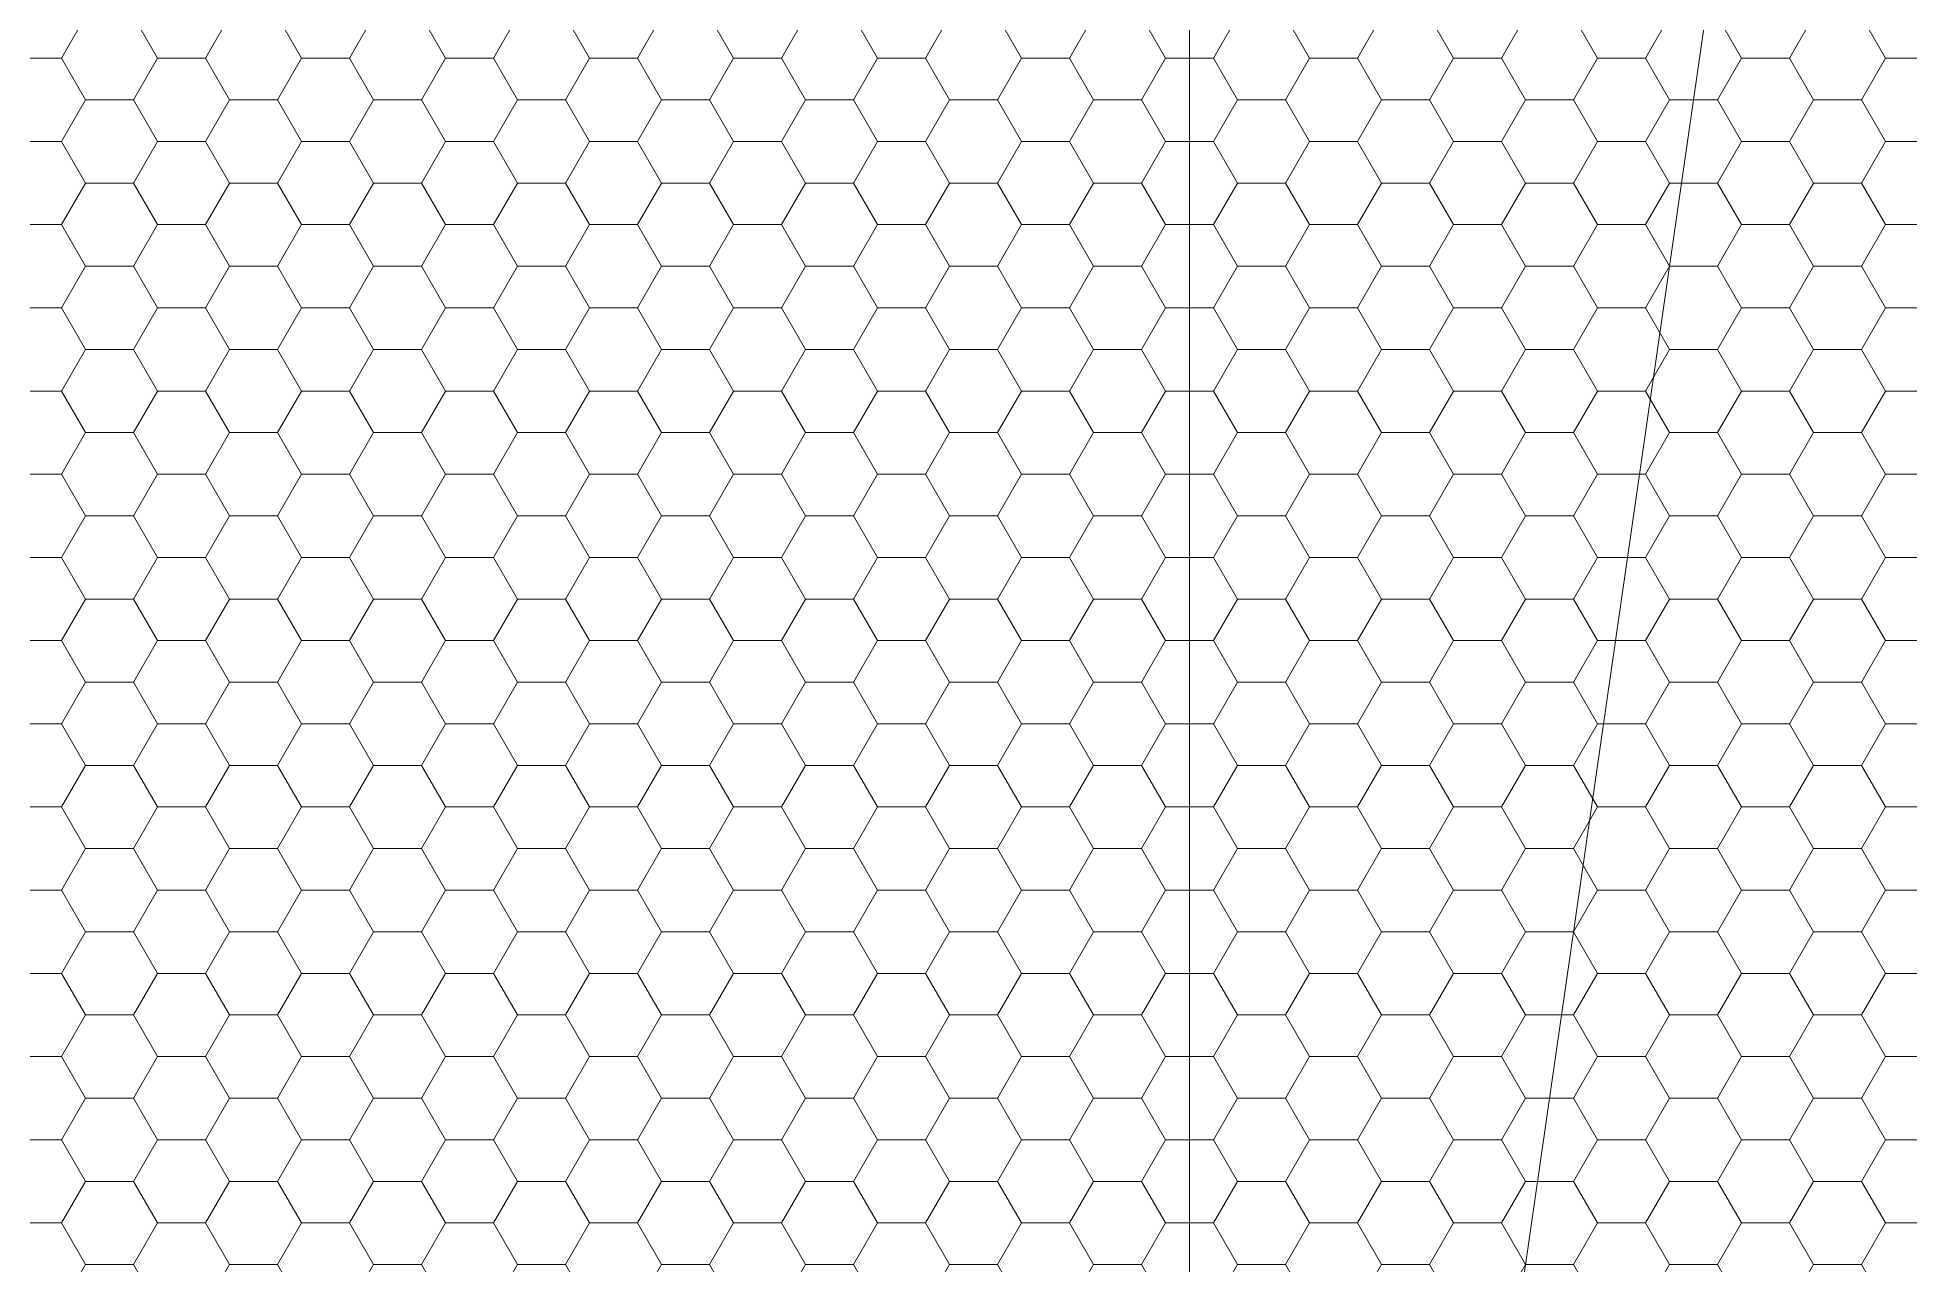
# Model space of a CAD drawing. Header units: inches. Extents: x 59 to 241, y -1 to 185.
# Drawn here: x 126 to 165, y 135.1 to 160.65 of the extents above; entities that cross this region are included whole.
import ezdxf

# ---------------------------------------------------------------- set-up
doc = ezdxf.new("R2010")
doc.units = ezdxf.units.IN
doc.header["$MEASUREMENT"] = 0
doc.layers.get('0').update_dxf_attribs({"lineweight": 0})
doc.layers.add('Dimensions', color=7, linetype='Continuous', lineweight=0)
doc.styles.get("Standard").update_dxf_attribs({"font": 'arial.ttf'})
doc.dimstyles.get("Standard").update_dxf_attribs({"dimtxt": 0.166667, "dimasz": 0.14, "dimexe": 0.13, "dimexo": 0.0625, "dimgap": 0.06, "dimtad": 0, "dimzin": 0, "dimdsep": 46, "dimtxsty": 'Standard', "dimcen": 0, "dimazin": 0, "dimtfac": 1, "dimtofl": 0, "dimtmove": 0, "dimatfit": 3, "dimfxl": 1, "dimtfillclr": 7, "dimtolj": 1, "dimtzin": 0, "dimarcsym": 0})

# ---------------------------------------------------------------- blocks, each defined once
blk = doc.blocks.new('*D2')
at = {"layer": 'Defpoints', "color": 0}
for p in [(150, 183.597), (201.759, 176.251), (151.157, 89.781), (150, 86.602), (150, 86.602)]:
    blk.add_point(p, dxfattribs=at)
at = {"layer": 'Dimensions', "color": 7, "linetype": 'ByBlock', "lineweight": -2}
for start, end in [(81.5757, 87.6283), (62.3717, 68.4243)]:
    blk.add_arc((150, 86.602), 3.382, start, end, dxfattribs=at)
at = {"layer": 'Dimensions', "color": 7}
for points in [[(150.14, 90.005), (150.139, 89.959), (150, 89.985)], [(151.557, 89.579), (151.58, 89.62), (151.691, 89.532)]]:
    blk.add_solid(points, dxfattribs=at)
at = {"layer": 'Dimensions', "color": 7, "lineweight": 0, "insert": (150.875, 89.87), "char_height": 0.16667, "attachment_point": 5, "rotation": 345}
blk.add_mtext('\\A1;30.00%%d', dxfattribs=at)
blk = doc.blocks.new('*D3')
at = {"layer": 'Defpoints', "color": 0}
for p in [(150, 183.597), (162, 169.741), (150.201, 88.698), (150, 86.602), (150, 86.602)]:
    blk.add_point(p, dxfattribs=at)
at = {"layer": 'Dimensions', "color": 7, "linetype": 'ByBlock', "lineweight": -2}
for start, end in [(85.5982, 86.1885), (77.9753, 81.7868)]:
    blk.add_arc((150, 86.602), 2.105, start, end, dxfattribs=at)
at = {"layer": 'Dimensions', "color": 7}
for points in [[(150.141, 88.726), (150.139, 88.679), (150, 88.707)], [(150.159, 88.678), (150.164, 88.724), (150.301, 88.686)]]:
    blk.add_solid(points, dxfattribs=at)
at = {"layer": 'Dimensions', "color": 7, "lineweight": 0, "insert": (150.754, 88.594), "char_height": 0.16667, "attachment_point": 5, "rotation": 347.9753}
blk.add_mtext('\\A1;8.21%%d', dxfattribs=at)

msp = doc.modelspace()

# ---------------------------------------------------------------- linework, layer by layer
at = {"color": 7, "linetype": 'Continuous', "lineweight": 0}
for q in [(150, 183.597), (162, 169.741)]:
    msp.add_line((150, 86.602), q, dxfattribs=at)
at = {"color": 251, "linetype": 'Continuous', "lineweight": 0, "flags": 128}
for points in [[(126.5, 161.947), (125.5, 161.947), (125, 161.081), (125.5, 160.215), (126.5, 160.215), (127, 161.081)], [(129.5, 161.947), (128.5, 161.947), (128, 161.081), (128.5, 160.215), (129.5, 160.215), (130, 161.081)], [(132.5, 161.947), (131.5, 161.947), (131, 161.081), (131.5, 160.215), (132.5, 160.215), (133, 161.081)], [(135.5, 161.947), (134.5, 161.947), (134, 161.081), (134.5, 160.215), (135.5, 160.215), (136, 161.081)], [(138.5, 161.947), (137.5, 161.947), (137, 161.081), (137.5, 160.215), (138.5, 160.215), (139, 161.081)], [(141.5, 161.947), (140.5, 161.947), (140, 161.081), (140.5, 160.215), (141.5, 160.215), (142, 161.081)], [(144.5, 161.947), (143.5, 161.947), (143, 161.081), (143.5, 160.215), (144.5, 160.215), (145, 161.081)], [(147.5, 161.947), (146.5, 161.947), (146, 161.081), (146.5, 160.215), (147.5, 160.215), (148, 161.081)], [(150.5, 161.947), (149.5, 161.947), (149, 161.081), (149.5, 160.215), (150.5, 160.215), (151, 161.081)], [(153.5, 161.947), (152.5, 161.947), (152, 161.081), (152.5, 160.215), (153.5, 160.215), (154, 161.081)], [(156.5, 161.947), (155.5, 161.947), (155, 161.081), (155.5, 160.215), (156.5, 160.215), (157, 161.081)], [(159.5, 161.947), (158.5, 161.947), (158, 161.081), (158.5, 160.215), (159.5, 160.215), (160, 161.081)], [(162.5, 161.947), (161.5, 161.947), (161, 161.081), (161.5, 160.215), (162.5, 160.215), (163, 161.081)], [(165.5, 161.947), (164.5, 161.947), (164, 161.081), (164.5, 160.215), (165.5, 160.215), (166, 161.081)], [(128, 161.081), (127, 161.081), (126.5, 160.215), (127, 159.349), (128, 159.349), (128.5, 160.215)], [(131, 161.081), (130, 161.081), (129.5, 160.215), (130, 159.349), (131, 159.349), (131.5, 160.215)], [(134, 161.081), (133, 161.081), (132.5, 160.215), (133, 159.349), (134, 159.349), (134.5, 160.215)], [(137, 161.081), (136, 161.081), (135.5, 160.215), (136, 159.349), (137, 159.349), (137.5, 160.215)], [(140, 161.081), (139, 161.081), (138.5, 160.215), (139, 159.349), (140, 159.349), (140.5, 160.215)], [(143, 161.081), (142, 161.081), (141.5, 160.215), (142, 159.349), (143, 159.349), (143.5, 160.215)], [(146, 161.081), (145, 161.081), (144.5, 160.215), (145, 159.349), (146, 159.349), (146.5, 160.215)], [(149, 161.081), (148, 161.081), (147.5, 160.215), (148, 159.349), (149, 159.349), (149.5, 160.215)], [(152, 161.081), (151, 161.081), (150.5, 160.215), (151, 159.349), (152, 159.349), (152.5, 160.215)], [(155, 161.081), (154, 161.081), (153.5, 160.215), (154, 159.349), (155, 159.349), (155.5, 160.215)], [(158, 161.081), (157, 161.081), (156.5, 160.215), (157, 159.349), (158, 159.349), (158.5, 160.215)], [(161, 161.081), (160, 161.081), (159.5, 160.215), (160, 159.349), (161, 159.349), (161.5, 160.215)], [(164, 161.081), (163, 161.081), (162.5, 160.215), (163, 159.349), (164, 159.349), (164.5, 160.215)], [(126.5, 160.215), (125.5, 160.215), (125, 159.349), (125.5, 158.483), (126.5, 158.483), (127, 159.349)], [(129.5, 160.215), (128.5, 160.215), (128, 159.349), (128.5, 158.483), (129.5, 158.483), (130, 159.349)], [(132.5, 160.215), (131.5, 160.215), (131, 159.349), (131.5, 158.483), (132.5, 158.483), (133, 159.349)], [(135.5, 160.215), (134.5, 160.215), (134, 159.349), (134.5, 158.483), (135.5, 158.483), (136, 159.349)], [(138.5, 160.215), (137.5, 160.215), (137, 159.349), (137.5, 158.483), (138.5, 158.483), (139, 159.349)], [(141.5, 160.215), (140.5, 160.215), (140, 159.349), (140.5, 158.483), (141.5, 158.483), (142, 159.349)], [(144.5, 160.215), (143.5, 160.215), (143, 159.349), (143.5, 158.483), (144.5, 158.483), (145, 159.349)], [(147.5, 160.215), (146.5, 160.215), (146, 159.349), (146.5, 158.483), (147.5, 158.483), (148, 159.349)], [(150.5, 160.215), (149.5, 160.215), (149, 159.349), (149.5, 158.483), (150.5, 158.483), (151, 159.349)], [(153.5, 160.215), (152.5, 160.215), (152, 159.349), (152.5, 158.483), (153.5, 158.483), (154, 159.349)], [(156.5, 160.215), (155.5, 160.215), (155, 159.349), (155.5, 158.483), (156.5, 158.483), (157, 159.349)], [(159.5, 160.215), (158.5, 160.215), (158, 159.349), (158.5, 158.483), (159.5, 158.483), (160, 159.349)], [(162.5, 160.215), (161.5, 160.215), (161, 159.349), (161.5, 158.483), (162.5, 158.483), (163, 159.349)], [(165.5, 160.215), (164.5, 160.215), (164, 159.349), (164.5, 158.483), (165.5, 158.483), (166, 159.349)], [(128, 159.349), (127, 159.349), (126.5, 158.483), (127, 157.617), (128, 157.617), (128.5, 158.483)], [(131, 159.349), (130, 159.349), (129.5, 158.483), (130, 157.617), (131, 157.617), (131.5, 158.483)], [(134, 159.349), (133, 159.349), (132.5, 158.483), (133, 157.617), (134, 157.617), (134.5, 158.483)], [(137, 159.349), (136, 159.349), (135.5, 158.483), (136, 157.617), (137, 157.617), (137.5, 158.483)], [(140, 159.349), (139, 159.349), (138.5, 158.483), (139, 157.617), (140, 157.617), (140.5, 158.483)], [(143, 159.349), (142, 159.349), (141.5, 158.483), (142, 157.617), (143, 157.617), (143.5, 158.483)], [(146, 159.349), (145, 159.349), (144.5, 158.483), (145, 157.617), (146, 157.617), (146.5, 158.483)], [(149, 159.349), (148, 159.349), (147.5, 158.483), (148, 157.617), (149, 157.617), (149.5, 158.483)], [(152, 159.349), (151, 159.349), (150.5, 158.483), (151, 157.617), (152, 157.617), (152.5, 158.483)], [(155, 159.349), (154, 159.349), (153.5, 158.483), (154, 157.617), (155, 157.617), (155.5, 158.483)], [(158, 159.349), (157, 159.349), (156.5, 158.483), (157, 157.617), (158, 157.617), (158.5, 158.483)], [(161, 159.349), (160, 159.349), (159.5, 158.483), (160, 157.617), (161, 157.617), (161.5, 158.483)], [(164, 159.349), (163, 159.349), (162.5, 158.483), (163, 157.617), (164, 157.617), (164.5, 158.483)], [(126.5, 158.483), (125.5, 158.483), (125, 157.617), (125.5, 156.751), (126.5, 156.751), (127, 157.617)], [(129.5, 158.483), (128.5, 158.483), (128, 157.617), (128.5, 156.751), (129.5, 156.751), (130, 157.617)], [(132.5, 158.483), (131.5, 158.483), (131, 157.617), (131.5, 156.751), (132.5, 156.751), (133, 157.617)], [(135.5, 158.483), (134.5, 158.483), (134, 157.617), (134.5, 156.751), (135.5, 156.751), (136, 157.617)], [(138.5, 158.483), (137.5, 158.483), (137, 157.617), (137.5, 156.751), (138.5, 156.751), (139, 157.617)], [(141.5, 158.483), (140.5, 158.483), (140, 157.617), (140.5, 156.751), (141.5, 156.751), (142, 157.617)], [(144.5, 158.483), (143.5, 158.483), (143, 157.617), (143.5, 156.751), (144.5, 156.751), (145, 157.617)], [(147.5, 158.483), (146.5, 158.483), (146, 157.617), (146.5, 156.751), (147.5, 156.751), (148, 157.617)], [(150.5, 158.483), (149.5, 158.483), (149, 157.617), (149.5, 156.751), (150.5, 156.751), (151, 157.617)], [(153.5, 158.483), (152.5, 158.483), (152, 157.617), (152.5, 156.751), (153.5, 156.751), (154, 157.617)], [(156.5, 158.483), (155.5, 158.483), (155, 157.617), (155.5, 156.751), (156.5, 156.751), (157, 157.617)], [(159.5, 158.483), (158.5, 158.483), (158, 157.617), (158.5, 156.751), (159.5, 156.751), (160, 157.617)], [(162.5, 158.483), (161.5, 158.483), (161, 157.617), (161.5, 156.751), (162.5, 156.751), (163, 157.617)], [(165.5, 158.483), (164.5, 158.483), (164, 157.617), (164.5, 156.751), (165.5, 156.751), (166, 157.617)], [(128, 157.617), (127, 157.617), (126.5, 156.751), (127, 155.885), (128, 155.885), (128.5, 156.751)], [(131, 157.617), (130, 157.617), (129.5, 156.751), (130, 155.885), (131, 155.885), (131.5, 156.751)], [(134, 157.617), (133, 157.617), (132.5, 156.751), (133, 155.885), (134, 155.885), (134.5, 156.751)], [(137, 157.617), (136, 157.617), (135.5, 156.751), (136, 155.885), (137, 155.885), (137.5, 156.751)], [(140, 157.617), (139, 157.617), (138.5, 156.751), (139, 155.885), (140, 155.885), (140.5, 156.751)], [(143, 157.617), (142, 157.617), (141.5, 156.751), (142, 155.885), (143, 155.885), (143.5, 156.751)], [(146, 157.617), (145, 157.617), (144.5, 156.751), (145, 155.885), (146, 155.885), (146.5, 156.751)], [(149, 157.617), (148, 157.617), (147.5, 156.751), (148, 155.885), (149, 155.885), (149.5, 156.751)], [(152, 157.617), (151, 157.617), (150.5, 156.751), (151, 155.885), (152, 155.885), (152.5, 156.751)], [(155, 157.617), (154, 157.617), (153.5, 156.751), (154, 155.885), (155, 155.885), (155.5, 156.751)], [(158, 157.617), (157, 157.617), (156.5, 156.751), (157, 155.885), (158, 155.885), (158.5, 156.751)], [(161, 157.617), (160, 157.617), (159.5, 156.751), (160, 155.885), (161, 155.885), (161.5, 156.751)], [(164, 157.617), (163, 157.617), (162.5, 156.751), (163, 155.885), (164, 155.885), (164.5, 156.751)], [(126.5, 156.751), (125.5, 156.751), (125, 155.885), (125.5, 155.018), (126.5, 155.018), (127, 155.885)], [(129.5, 156.751), (128.5, 156.751), (128, 155.885), (128.5, 155.018), (129.5, 155.018), (130, 155.885)], [(132.5, 156.751), (131.5, 156.751), (131, 155.885), (131.5, 155.018), (132.5, 155.018), (133, 155.885)], [(135.5, 156.751), (134.5, 156.751), (134, 155.885), (134.5, 155.018), (135.5, 155.018), (136, 155.885)], [(138.5, 156.751), (137.5, 156.751), (137, 155.885), (137.5, 155.018), (138.5, 155.018), (139, 155.885)], [(141.5, 156.751), (140.5, 156.751), (140, 155.885), (140.5, 155.018), (141.5, 155.018), (142, 155.885)], [(144.5, 156.751), (143.5, 156.751), (143, 155.885), (143.5, 155.018), (144.5, 155.018), (145, 155.885)], [(147.5, 156.751), (146.5, 156.751), (146, 155.885), (146.5, 155.018), (147.5, 155.018), (148, 155.885)], [(150.5, 156.751), (149.5, 156.751), (149, 155.885), (149.5, 155.018), (150.5, 155.018), (151, 155.885)], [(153.5, 156.751), (152.5, 156.751), (152, 155.885), (152.5, 155.018), (153.5, 155.018), (154, 155.885)], [(156.5, 156.751), (155.5, 156.751), (155, 155.885), (155.5, 155.018), (156.5, 155.018), (157, 155.885)], [(159.5, 156.751), (158.5, 156.751), (158, 155.885), (158.5, 155.018), (159.5, 155.018), (160, 155.885)], [(162.5, 156.751), (161.5, 156.751), (161, 155.885), (161.5, 155.018), (162.5, 155.018), (163, 155.885)], [(165.5, 156.751), (164.5, 156.751), (164, 155.885), (164.5, 155.018), (165.5, 155.018), (166, 155.885)], [(128, 155.885), (127, 155.885), (126.5, 155.018), (127, 154.152), (128, 154.152), (128.5, 155.018)], [(131, 155.885), (130, 155.885), (129.5, 155.018), (130, 154.152), (131, 154.152), (131.5, 155.018)], [(134, 155.885), (133, 155.885), (132.5, 155.018), (133, 154.152), (134, 154.152), (134.5, 155.018)], [(137, 155.885), (136, 155.885), (135.5, 155.018), (136, 154.152), (137, 154.152), (137.5, 155.018)], [(140, 155.885), (139, 155.885), (138.5, 155.018), (139, 154.152), (140, 154.152), (140.5, 155.018)], [(143, 155.885), (142, 155.885), (141.5, 155.018), (142, 154.152), (143, 154.152), (143.5, 155.018)], [(146, 155.885), (145, 155.885), (144.5, 155.018), (145, 154.152), (146, 154.152), (146.5, 155.018)], [(149, 155.885), (148, 155.885), (147.5, 155.018), (148, 154.152), (149, 154.152), (149.5, 155.018)], [(152, 155.885), (151, 155.885), (150.5, 155.018), (151, 154.152), (152, 154.152), (152.5, 155.018)], [(155, 155.885), (154, 155.885), (153.5, 155.018), (154, 154.152), (155, 154.152), (155.5, 155.018)], [(158, 155.885), (157, 155.885), (156.5, 155.018), (157, 154.152), (158, 154.152), (158.5, 155.018)], [(161, 155.885), (160, 155.885), (159.5, 155.018), (160, 154.152), (161, 154.152), (161.5, 155.018)], [(164, 155.885), (163, 155.885), (162.5, 155.018), (163, 154.152), (164, 154.152), (164.5, 155.018)], [(126.5, 155.018), (125.5, 155.018), (125, 154.152), (125.5, 153.286), (126.5, 153.286), (127, 154.152)], [(129.5, 155.018), (128.5, 155.018), (128, 154.152), (128.5, 153.286), (129.5, 153.286), (130, 154.152)], [(132.5, 155.018), (131.5, 155.018), (131, 154.152), (131.5, 153.286), (132.5, 153.286), (133, 154.152)], [(135.5, 155.018), (134.5, 155.018), (134, 154.152), (134.5, 153.286), (135.5, 153.286), (136, 154.152)], [(138.5, 155.018), (137.5, 155.018), (137, 154.152), (137.5, 153.286), (138.5, 153.286), (139, 154.152)], [(141.5, 155.018), (140.5, 155.018), (140, 154.152), (140.5, 153.286), (141.5, 153.286), (142, 154.152)], [(144.5, 155.018), (143.5, 155.018), (143, 154.152), (143.5, 153.286), (144.5, 153.286), (145, 154.152)], [(147.5, 155.018), (146.5, 155.018), (146, 154.152), (146.5, 153.286), (147.5, 153.286), (148, 154.152)], [(150.5, 155.018), (149.5, 155.018), (149, 154.152), (149.5, 153.286), (150.5, 153.286), (151, 154.152)], [(153.5, 155.018), (152.5, 155.018), (152, 154.152), (152.5, 153.286), (153.5, 153.286), (154, 154.152)], [(156.5, 155.018), (155.5, 155.018), (155, 154.152), (155.5, 153.286), (156.5, 153.286), (157, 154.152)], [(159.5, 155.018), (158.5, 155.018), (158, 154.152), (158.5, 153.286), (159.5, 153.286), (160, 154.152)], [(162.5, 155.018), (161.5, 155.018), (161, 154.152), (161.5, 153.286), (162.5, 153.286), (163, 154.152)], [(165.5, 155.018), (164.5, 155.018), (164, 154.152), (164.5, 153.286), (165.5, 153.286), (166, 154.152)], [(128, 154.152), (127, 154.152), (126.5, 153.286), (127, 152.42), (128, 152.42), (128.5, 153.286)], [(131, 154.152), (130, 154.152), (129.5, 153.286), (130, 152.42), (131, 152.42), (131.5, 153.286)], [(134, 154.152), (133, 154.152), (132.5, 153.286), (133, 152.42), (134, 152.42), (134.5, 153.286)], [(137, 154.152), (136, 154.152), (135.5, 153.286), (136, 152.42), (137, 152.42), (137.5, 153.286)], [(140, 154.152), (139, 154.152), (138.5, 153.286), (139, 152.42), (140, 152.42), (140.5, 153.286)], [(143, 154.152), (142, 154.152), (141.5, 153.286), (142, 152.42), (143, 152.42), (143.5, 153.286)], [(146, 154.152), (145, 154.152), (144.5, 153.286), (145, 152.42), (146, 152.42), (146.5, 153.286)], [(149, 154.152), (148, 154.152), (147.5, 153.286), (148, 152.42), (149, 152.42), (149.5, 153.286)], [(152, 154.152), (151, 154.152), (150.5, 153.286), (151, 152.42), (152, 152.42), (152.5, 153.286)], [(155, 154.152), (154, 154.152), (153.5, 153.286), (154, 152.42), (155, 152.42), (155.5, 153.286)], [(158, 154.152), (157, 154.152), (156.5, 153.286), (157, 152.42), (158, 152.42), (158.5, 153.286)], [(161, 154.152), (160, 154.152), (159.5, 153.286), (160, 152.42), (161, 152.42), (161.5, 153.286)], [(164, 154.152), (163, 154.152), (162.5, 153.286), (163, 152.42), (164, 152.42), (164.5, 153.286)], [(126.5, 153.286), (125.5, 153.286), (125, 152.42), (125.5, 151.554), (126.5, 151.554), (127, 152.42)], [(129.5, 153.286), (128.5, 153.286), (128, 152.42), (128.5, 151.554), (129.5, 151.554), (130, 152.42)], [(132.5, 153.286), (131.5, 153.286), (131, 152.42), (131.5, 151.554), (132.5, 151.554), (133, 152.42)], [(135.5, 153.286), (134.5, 153.286), (134, 152.42), (134.5, 151.554), (135.5, 151.554), (136, 152.42)], [(138.5, 153.286), (137.5, 153.286), (137, 152.42), (137.5, 151.554), (138.5, 151.554), (139, 152.42)], [(141.5, 153.286), (140.5, 153.286), (140, 152.42), (140.5, 151.554), (141.5, 151.554), (142, 152.42)], [(144.5, 153.286), (143.5, 153.286), (143, 152.42), (143.5, 151.554), (144.5, 151.554), (145, 152.42)], [(147.5, 153.286), (146.5, 153.286), (146, 152.42), (146.5, 151.554), (147.5, 151.554), (148, 152.42)], [(150.5, 153.286), (149.5, 153.286), (149, 152.42), (149.5, 151.554), (150.5, 151.554), (151, 152.42)], [(153.5, 153.286), (152.5, 153.286), (152, 152.42), (152.5, 151.554), (153.5, 151.554), (154, 152.42)], [(156.5, 153.286), (155.5, 153.286), (155, 152.42), (155.5, 151.554), (156.5, 151.554), (157, 152.42)], [(159.5, 153.286), (158.5, 153.286), (158, 152.42), (158.5, 151.554), (159.5, 151.554), (160, 152.42)], [(162.5, 153.286), (161.5, 153.286), (161, 152.42), (161.5, 151.554), (162.5, 151.554), (163, 152.42)], [(165.5, 153.286), (164.5, 153.286), (164, 152.42), (164.5, 151.554), (165.5, 151.554), (166, 152.42)], [(128, 152.42), (127, 152.42), (126.5, 151.554), (127, 150.688), (128, 150.688), (128.5, 151.554)], [(131, 152.42), (130, 152.42), (129.5, 151.554), (130, 150.688), (131, 150.688), (131.5, 151.554)], [(134, 152.42), (133, 152.42), (132.5, 151.554), (133, 150.688), (134, 150.688), (134.5, 151.554)], [(137, 152.42), (136, 152.42), (135.5, 151.554), (136, 150.688), (137, 150.688), (137.5, 151.554)], [(140, 152.42), (139, 152.42), (138.5, 151.554), (139, 150.688), (140, 150.688), (140.5, 151.554)], [(143, 152.42), (142, 152.42), (141.5, 151.554), (142, 150.688), (143, 150.688), (143.5, 151.554)], [(146, 152.42), (145, 152.42), (144.5, 151.554), (145, 150.688), (146, 150.688), (146.5, 151.554)], [(149, 152.42), (148, 152.42), (147.5, 151.554), (148, 150.688), (149, 150.688), (149.5, 151.554)], [(152, 152.42), (151, 152.42), (150.5, 151.554), (151, 150.688), (152, 150.688), (152.5, 151.554)], [(155, 152.42), (154, 152.42), (153.5, 151.554), (154, 150.688), (155, 150.688), (155.5, 151.554)], [(158, 152.42), (157, 152.42), (156.5, 151.554), (157, 150.688), (158, 150.688), (158.5, 151.554)], [(161, 152.42), (160, 152.42), (159.5, 151.554), (160, 150.688), (161, 150.688), (161.5, 151.554)], [(164, 152.42), (163, 152.42), (162.5, 151.554), (163, 150.688), (164, 150.688), (164.5, 151.554)], [(126.5, 151.554), (125.5, 151.554), (125, 150.688), (125.5, 149.822), (126.5, 149.822), (127, 150.688)], [(129.5, 151.554), (128.5, 151.554), (128, 150.688), (128.5, 149.822), (129.5, 149.822), (130, 150.688)], [(132.5, 151.554), (131.5, 151.554), (131, 150.688), (131.5, 149.822), (132.5, 149.822), (133, 150.688)], [(135.5, 151.554), (134.5, 151.554), (134, 150.688), (134.5, 149.822), (135.5, 149.822), (136, 150.688)], [(138.5, 151.554), (137.5, 151.554), (137, 150.688), (137.5, 149.822), (138.5, 149.822), (139, 150.688)], [(141.5, 151.554), (140.5, 151.554), (140, 150.688), (140.5, 149.822), (141.5, 149.822), (142, 150.688)], [(144.5, 151.554), (143.5, 151.554), (143, 150.688), (143.5, 149.822), (144.5, 149.822), (145, 150.688)], [(147.5, 151.554), (146.5, 151.554), (146, 150.688), (146.5, 149.822), (147.5, 149.822), (148, 150.688)], [(150.5, 151.554), (149.5, 151.554), (149, 150.688), (149.5, 149.822), (150.5, 149.822), (151, 150.688)], [(153.5, 151.554), (152.5, 151.554), (152, 150.688), (152.5, 149.822), (153.5, 149.822), (154, 150.688)], [(156.5, 151.554), (155.5, 151.554), (155, 150.688), (155.5, 149.822), (156.5, 149.822), (157, 150.688)], [(159.5, 151.554), (158.5, 151.554), (158, 150.688), (158.5, 149.822), (159.5, 149.822), (160, 150.688)], [(162.5, 151.554), (161.5, 151.554), (161, 150.688), (161.5, 149.822), (162.5, 149.822), (163, 150.688)], [(165.5, 151.554), (164.5, 151.554), (164, 150.688), (164.5, 149.822), (165.5, 149.822), (166, 150.688)], [(128, 150.688), (127, 150.688), (126.5, 149.822), (127, 148.956), (128, 148.956), (128.5, 149.822)], [(131, 150.688), (130, 150.688), (129.5, 149.822), (130, 148.956), (131, 148.956), (131.5, 149.822)], [(134, 150.688), (133, 150.688), (132.5, 149.822), (133, 148.956), (134, 148.956), (134.5, 149.822)], [(137, 150.688), (136, 150.688), (135.5, 149.822), (136, 148.956), (137, 148.956), (137.5, 149.822)], [(140, 150.688), (139, 150.688), (138.5, 149.822), (139, 148.956), (140, 148.956), (140.5, 149.822)], [(143, 150.688), (142, 150.688), (141.5, 149.822), (142, 148.956), (143, 148.956), (143.5, 149.822)], [(146, 150.688), (145, 150.688), (144.5, 149.822), (145, 148.956), (146, 148.956), (146.5, 149.822)], [(149, 150.688), (148, 150.688), (147.5, 149.822), (148, 148.956), (149, 148.956), (149.5, 149.822)], [(152, 150.688), (151, 150.688), (150.5, 149.822), (151, 148.956), (152, 148.956), (152.5, 149.822)], [(155, 150.688), (154, 150.688), (153.5, 149.822), (154, 148.956), (155, 148.956), (155.5, 149.822)], [(158, 150.688), (157, 150.688), (156.5, 149.822), (157, 148.956), (158, 148.956), (158.5, 149.822)], [(161, 150.688), (160, 150.688), (159.5, 149.822), (160, 148.956), (161, 148.956), (161.5, 149.822)], [(164, 150.688), (163, 150.688), (162.5, 149.822), (163, 148.956), (164, 148.956), (164.5, 149.822)], [(126.5, 149.822), (125.5, 149.822), (125, 148.956), (125.5, 148.09), (126.5, 148.09), (127, 148.956)], [(129.5, 149.822), (128.5, 149.822), (128, 148.956), (128.5, 148.09), (129.5, 148.09), (130, 148.956)], [(132.5, 149.822), (131.5, 149.822), (131, 148.956), (131.5, 148.09), (132.5, 148.09), (133, 148.956)], [(135.5, 149.822), (134.5, 149.822), (134, 148.956), (134.5, 148.09), (135.5, 148.09), (136, 148.956)], [(138.5, 149.822), (137.5, 149.822), (137, 148.956), (137.5, 148.09), (138.5, 148.09), (139, 148.956)], [(141.5, 149.822), (140.5, 149.822), (140, 148.956), (140.5, 148.09), (141.5, 148.09), (142, 148.956)], [(144.5, 149.822), (143.5, 149.822), (143, 148.956), (143.5, 148.09), (144.5, 148.09), (145, 148.956)], [(147.5, 149.822), (146.5, 149.822), (146, 148.956), (146.5, 148.09), (147.5, 148.09), (148, 148.956)], [(150.5, 149.822), (149.5, 149.822), (149, 148.956), (149.5, 148.09), (150.5, 148.09), (151, 148.956)], [(153.5, 149.822), (152.5, 149.822), (152, 148.956), (152.5, 148.09), (153.5, 148.09), (154, 148.956)], [(156.5, 149.822), (155.5, 149.822), (155, 148.956), (155.5, 148.09), (156.5, 148.09), (157, 148.956)], [(159.5, 149.822), (158.5, 149.822), (158, 148.956), (158.5, 148.09), (159.5, 148.09), (160, 148.956)], [(162.5, 149.822), (161.5, 149.822), (161, 148.956), (161.5, 148.09), (162.5, 148.09), (163, 148.956)], [(165.5, 149.822), (164.5, 149.822), (164, 148.956), (164.5, 148.09), (165.5, 148.09), (166, 148.956)], [(128, 148.956), (127, 148.956), (126.5, 148.09), (127, 147.224), (128, 147.224), (128.5, 148.09)], [(131, 148.956), (130, 148.956), (129.5, 148.09), (130, 147.224), (131, 147.224), (131.5, 148.09)], [(134, 148.956), (133, 148.956), (132.5, 148.09), (133, 147.224), (134, 147.224), (134.5, 148.09)], [(137, 148.956), (136, 148.956), (135.5, 148.09), (136, 147.224), (137, 147.224), (137.5, 148.09)], [(140, 148.956), (139, 148.956), (138.5, 148.09), (139, 147.224), (140, 147.224), (140.5, 148.09)], [(143, 148.956), (142, 148.956), (141.5, 148.09), (142, 147.224), (143, 147.224), (143.5, 148.09)], [(146, 148.956), (145, 148.956), (144.5, 148.09), (145, 147.224), (146, 147.224), (146.5, 148.09)], [(149, 148.956), (148, 148.956), (147.5, 148.09), (148, 147.224), (149, 147.224), (149.5, 148.09)], [(152, 148.956), (151, 148.956), (150.5, 148.09), (151, 147.224), (152, 147.224), (152.5, 148.09)], [(155, 148.956), (154, 148.956), (153.5, 148.09), (154, 147.224), (155, 147.224), (155.5, 148.09)], [(158, 148.956), (157, 148.956), (156.5, 148.09), (157, 147.224), (158, 147.224), (158.5, 148.09)], [(161, 148.956), (160, 148.956), (159.5, 148.09), (160, 147.224), (161, 147.224), (161.5, 148.09)], [(164, 148.956), (163, 148.956), (162.5, 148.09), (163, 147.224), (164, 147.224), (164.5, 148.09)], [(126.5, 148.09), (125.5, 148.09), (125, 147.224), (125.5, 146.358), (126.5, 146.358), (127, 147.224)], [(129.5, 148.09), (128.5, 148.09), (128, 147.224), (128.5, 146.358), (129.5, 146.358), (130, 147.224)], [(132.5, 148.09), (131.5, 148.09), (131, 147.224), (131.5, 146.358), (132.5, 146.358), (133, 147.224)], [(135.5, 148.09), (134.5, 148.09), (134, 147.224), (134.5, 146.358), (135.5, 146.358), (136, 147.224)], [(138.5, 148.09), (137.5, 148.09), (137, 147.224), (137.5, 146.358), (138.5, 146.358), (139, 147.224)], [(141.5, 148.09), (140.5, 148.09), (140, 147.224), (140.5, 146.358), (141.5, 146.358), (142, 147.224)], [(144.5, 148.09), (143.5, 148.09), (143, 147.224), (143.5, 146.358), (144.5, 146.358), (145, 147.224)], [(147.5, 148.09), (146.5, 148.09), (146, 147.224), (146.5, 146.358), (147.5, 146.358), (148, 147.224)], [(150.5, 148.09), (149.5, 148.09), (149, 147.224), (149.5, 146.358), (150.5, 146.358), (151, 147.224)], [(153.5, 148.09), (152.5, 148.09), (152, 147.224), (152.5, 146.358), (153.5, 146.358), (154, 147.224)], [(156.5, 148.09), (155.5, 148.09), (155, 147.224), (155.5, 146.358), (156.5, 146.358), (157, 147.224)], [(159.5, 148.09), (158.5, 148.09), (158, 147.224), (158.5, 146.358), (159.5, 146.358), (160, 147.224)], [(162.5, 148.09), (161.5, 148.09), (161, 147.224), (161.5, 146.358), (162.5, 146.358), (163, 147.224)], [(165.5, 148.09), (164.5, 148.09), (164, 147.224), (164.5, 146.358), (165.5, 146.358), (166, 147.224)], [(128, 147.224), (127, 147.224), (126.5, 146.358), (127, 145.492), (128, 145.492), (128.5, 146.358)], [(131, 147.224), (130, 147.224), (129.5, 146.358), (130, 145.492), (131, 145.492), (131.5, 146.358)], [(134, 147.224), (133, 147.224), (132.5, 146.358), (133, 145.492), (134, 145.492), (134.5, 146.358)], [(137, 147.224), (136, 147.224), (135.5, 146.358), (136, 145.492), (137, 145.492), (137.5, 146.358)], [(140, 147.224), (139, 147.224), (138.5, 146.358), (139, 145.492), (140, 145.492), (140.5, 146.358)], [(143, 147.224), (142, 147.224), (141.5, 146.358), (142, 145.492), (143, 145.492), (143.5, 146.358)], [(146, 147.224), (145, 147.224), (144.5, 146.358), (145, 145.492), (146, 145.492), (146.5, 146.358)], [(149, 147.224), (148, 147.224), (147.5, 146.358), (148, 145.492), (149, 145.492), (149.5, 146.358)], [(152, 147.224), (151, 147.224), (150.5, 146.358), (151, 145.492), (152, 145.492), (152.5, 146.358)], [(155, 147.224), (154, 147.224), (153.5, 146.358), (154, 145.492), (155, 145.492), (155.5, 146.358)], [(158, 147.224), (157, 147.224), (156.5, 146.358), (157, 145.492), (158, 145.492), (158.5, 146.358)], [(161, 147.224), (160, 147.224), (159.5, 146.358), (160, 145.492), (161, 145.492), (161.5, 146.358)], [(164, 147.224), (163, 147.224), (162.5, 146.358), (163, 145.492), (164, 145.492), (164.5, 146.358)], [(126.5, 146.358), (125.5, 146.358), (125, 145.492), (125.5, 144.626), (126.5, 144.626), (127, 145.492)], [(129.5, 146.358), (128.5, 146.358), (128, 145.492), (128.5, 144.626), (129.5, 144.626), (130, 145.492)], [(132.5, 146.358), (131.5, 146.358), (131, 145.492), (131.5, 144.626), (132.5, 144.626), (133, 145.492)], [(135.5, 146.358), (134.5, 146.358), (134, 145.492), (134.5, 144.626), (135.5, 144.626), (136, 145.492)], [(138.5, 146.358), (137.5, 146.358), (137, 145.492), (137.5, 144.626), (138.5, 144.626), (139, 145.492)], [(141.5, 146.358), (140.5, 146.358), (140, 145.492), (140.5, 144.626), (141.5, 144.626), (142, 145.492)], [(144.5, 146.358), (143.5, 146.358), (143, 145.492), (143.5, 144.626), (144.5, 144.626), (145, 145.492)], [(147.5, 146.358), (146.5, 146.358), (146, 145.492), (146.5, 144.626), (147.5, 144.626), (148, 145.492)], [(150.5, 146.358), (149.5, 146.358), (149, 145.492), (149.5, 144.626), (150.5, 144.626), (151, 145.492)], [(153.5, 146.358), (152.5, 146.358), (152, 145.492), (152.5, 144.626), (153.5, 144.626), (154, 145.492)], [(156.5, 146.358), (155.5, 146.358), (155, 145.492), (155.5, 144.626), (156.5, 144.626), (157, 145.492)], [(159.5, 146.358), (158.5, 146.358), (158, 145.492), (158.5, 144.626), (159.5, 144.626), (160, 145.492)], [(162.5, 146.358), (161.5, 146.358), (161, 145.492), (161.5, 144.626), (162.5, 144.626), (163, 145.492)], [(165.5, 146.358), (164.5, 146.358), (164, 145.492), (164.5, 144.626), (165.5, 144.626), (166, 145.492)], [(128, 145.492), (127, 145.492), (126.5, 144.626), (127, 143.76), (128, 143.76), (128.5, 144.626)], [(131, 145.492), (130, 145.492), (129.5, 144.626), (130, 143.76), (131, 143.76), (131.5, 144.626)], [(134, 145.492), (133, 145.492), (132.5, 144.626), (133, 143.76), (134, 143.76), (134.5, 144.626)], [(137, 145.492), (136, 145.492), (135.5, 144.626), (136, 143.76), (137, 143.76), (137.5, 144.626)], [(140, 145.492), (139, 145.492), (138.5, 144.626), (139, 143.76), (140, 143.76), (140.5, 144.626)], [(143, 145.492), (142, 145.492), (141.5, 144.626), (142, 143.76), (143, 143.76), (143.5, 144.626)], [(146, 145.492), (145, 145.492), (144.5, 144.626), (145, 143.76), (146, 143.76), (146.5, 144.626)], [(149, 145.492), (148, 145.492), (147.5, 144.626), (148, 143.76), (149, 143.76), (149.5, 144.626)], [(152, 145.492), (151, 145.492), (150.5, 144.626), (151, 143.76), (152, 143.76), (152.5, 144.626)], [(155, 145.492), (154, 145.492), (153.5, 144.626), (154, 143.76), (155, 143.76), (155.5, 144.626)], [(158, 145.492), (157, 145.492), (156.5, 144.626), (157, 143.76), (158, 143.76), (158.5, 144.626)], [(161, 145.492), (160, 145.492), (159.5, 144.626), (160, 143.76), (161, 143.76), (161.5, 144.626)], [(164, 145.492), (163, 145.492), (162.5, 144.626), (163, 143.76), (164, 143.76), (164.5, 144.626)], [(126.5, 144.626), (125.5, 144.626), (125, 143.76), (125.5, 142.894), (126.5, 142.894), (127, 143.76)], [(129.5, 144.626), (128.5, 144.626), (128, 143.76), (128.5, 142.894), (129.5, 142.894), (130, 143.76)], [(132.5, 144.626), (131.5, 144.626), (131, 143.76), (131.5, 142.894), (132.5, 142.894), (133, 143.76)], [(135.5, 144.626), (134.5, 144.626), (134, 143.76), (134.5, 142.894), (135.5, 142.894), (136, 143.76)], [(138.5, 144.626), (137.5, 144.626), (137, 143.76), (137.5, 142.894), (138.5, 142.894), (139, 143.76)], [(141.5, 144.626), (140.5, 144.626), (140, 143.76), (140.5, 142.894), (141.5, 142.894), (142, 143.76)], [(144.5, 144.626), (143.5, 144.626), (143, 143.76), (143.5, 142.894), (144.5, 142.894), (145, 143.76)], [(147.5, 144.626), (146.5, 144.626), (146, 143.76), (146.5, 142.894), (147.5, 142.894), (148, 143.76)], [(150.5, 144.626), (149.5, 144.626), (149, 143.76), (149.5, 142.894), (150.5, 142.894), (151, 143.76)], [(153.5, 144.626), (152.5, 144.626), (152, 143.76), (152.5, 142.894), (153.5, 142.894), (154, 143.76)], [(156.5, 144.626), (155.5, 144.626), (155, 143.76), (155.5, 142.894), (156.5, 142.894), (157, 143.76)], [(159.5, 144.626), (158.5, 144.626), (158, 143.76), (158.5, 142.894), (159.5, 142.894), (160, 143.76)], [(162.5, 144.626), (161.5, 144.626), (161, 143.76), (161.5, 142.894), (162.5, 142.894), (163, 143.76)], [(165.5, 144.626), (164.5, 144.626), (164, 143.76), (164.5, 142.894), (165.5, 142.894), (166, 143.76)], [(128, 143.76), (127, 143.76), (126.5, 142.894), (127, 142.028), (128, 142.028), (128.5, 142.894)], [(131, 143.76), (130, 143.76), (129.5, 142.894), (130, 142.028), (131, 142.028), (131.5, 142.894)], [(134, 143.76), (133, 143.76), (132.5, 142.894), (133, 142.028), (134, 142.028), (134.5, 142.894)], [(137, 143.76), (136, 143.76), (135.5, 142.894), (136, 142.028), (137, 142.028), (137.5, 142.894)], [(140, 143.76), (139, 143.76), (138.5, 142.894), (139, 142.028), (140, 142.028), (140.5, 142.894)], [(143, 143.76), (142, 143.76), (141.5, 142.894), (142, 142.028), (143, 142.028), (143.5, 142.894)], [(146, 143.76), (145, 143.76), (144.5, 142.894), (145, 142.028), (146, 142.028), (146.5, 142.894)], [(149, 143.76), (148, 143.76), (147.5, 142.894), (148, 142.028), (149, 142.028), (149.5, 142.894)], [(152, 143.76), (151, 143.76), (150.5, 142.894), (151, 142.028), (152, 142.028), (152.5, 142.894)], [(155, 143.76), (154, 143.76), (153.5, 142.894), (154, 142.028), (155, 142.028), (155.5, 142.894)], [(158, 143.76), (157, 143.76), (156.5, 142.894), (157, 142.028), (158, 142.028), (158.5, 142.894)], [(161, 143.76), (160, 143.76), (159.5, 142.894), (160, 142.028), (161, 142.028), (161.5, 142.894)], [(164, 143.76), (163, 143.76), (162.5, 142.894), (163, 142.028), (164, 142.028), (164.5, 142.894)], [(126.5, 142.894), (125.5, 142.894), (125, 142.028), (125.5, 141.162), (126.5, 141.162), (127, 142.028)], [(129.5, 142.894), (128.5, 142.894), (128, 142.028), (128.5, 141.162), (129.5, 141.162), (130, 142.028)], [(132.5, 142.894), (131.5, 142.894), (131, 142.028), (131.5, 141.162), (132.5, 141.162), (133, 142.028)], [(135.5, 142.894), (134.5, 142.894), (134, 142.028), (134.5, 141.162), (135.5, 141.162), (136, 142.028)], [(138.5, 142.894), (137.5, 142.894), (137, 142.028), (137.5, 141.162), (138.5, 141.162), (139, 142.028)], [(141.5, 142.894), (140.5, 142.894), (140, 142.028), (140.5, 141.162), (141.5, 141.162), (142, 142.028)], [(144.5, 142.894), (143.5, 142.894), (143, 142.028), (143.5, 141.162), (144.5, 141.162), (145, 142.028)], [(147.5, 142.894), (146.5, 142.894), (146, 142.028), (146.5, 141.162), (147.5, 141.162), (148, 142.028)], [(150.5, 142.894), (149.5, 142.894), (149, 142.028), (149.5, 141.162), (150.5, 141.162), (151, 142.028)], [(153.5, 142.894), (152.5, 142.894), (152, 142.028), (152.5, 141.162), (153.5, 141.162), (154, 142.028)], [(156.5, 142.894), (155.5, 142.894), (155, 142.028), (155.5, 141.162), (156.5, 141.162), (157, 142.028)], [(159.5, 142.894), (158.5, 142.894), (158, 142.028), (158.5, 141.162), (159.5, 141.162), (160, 142.028)], [(162.5, 142.894), (161.5, 142.894), (161, 142.028), (161.5, 141.162), (162.5, 141.162), (163, 142.028)], [(165.5, 142.894), (164.5, 142.894), (164, 142.028), (164.5, 141.162), (165.5, 141.162), (166, 142.028)], [(128, 142.028), (127, 142.028), (126.5, 141.162), (127, 140.296), (128, 140.296), (128.5, 141.162)], [(131, 142.028), (130, 142.028), (129.5, 141.162), (130, 140.296), (131, 140.296), (131.5, 141.162)], [(134, 142.028), (133, 142.028), (132.5, 141.162), (133, 140.296), (134, 140.296), (134.5, 141.162)], [(137, 142.028), (136, 142.028), (135.5, 141.162), (136, 140.296), (137, 140.296), (137.5, 141.162)], [(140, 142.028), (139, 142.028), (138.5, 141.162), (139, 140.296), (140, 140.296), (140.5, 141.162)], [(143, 142.028), (142, 142.028), (141.5, 141.162), (142, 140.296), (143, 140.296), (143.5, 141.162)], [(146, 142.028), (145, 142.028), (144.5, 141.162), (145, 140.296), (146, 140.296), (146.5, 141.162)], [(149, 142.028), (148, 142.028), (147.5, 141.162), (148, 140.296), (149, 140.296), (149.5, 141.162)], [(152, 142.028), (151, 142.028), (150.5, 141.162), (151, 140.296), (152, 140.296), (152.5, 141.162)], [(155, 142.028), (154, 142.028), (153.5, 141.162), (154, 140.296), (155, 140.296), (155.5, 141.162)], [(158, 142.028), (157, 142.028), (156.5, 141.162), (157, 140.296), (158, 140.296), (158.5, 141.162)], [(161, 142.028), (160, 142.028), (159.5, 141.162), (160, 140.296), (161, 140.296), (161.5, 141.162)], [(164, 142.028), (163, 142.028), (162.5, 141.162), (163, 140.296), (164, 140.296), (164.5, 141.162)], [(126.5, 141.162), (125.5, 141.162), (125, 140.296), (125.5, 139.43), (126.5, 139.43), (127, 140.296)], [(129.5, 141.162), (128.5, 141.162), (128, 140.296), (128.5, 139.43), (129.5, 139.43), (130, 140.296)], [(132.5, 141.162), (131.5, 141.162), (131, 140.296), (131.5, 139.43), (132.5, 139.43), (133, 140.296)], [(135.5, 141.162), (134.5, 141.162), (134, 140.296), (134.5, 139.43), (135.5, 139.43), (136, 140.296)], [(138.5, 141.162), (137.5, 141.162), (137, 140.296), (137.5, 139.43), (138.5, 139.43), (139, 140.296)], [(141.5, 141.162), (140.5, 141.162), (140, 140.296), (140.5, 139.43), (141.5, 139.43), (142, 140.296)], [(144.5, 141.162), (143.5, 141.162), (143, 140.296), (143.5, 139.43), (144.5, 139.43), (145, 140.296)], [(147.5, 141.162), (146.5, 141.162), (146, 140.296), (146.5, 139.43), (147.5, 139.43), (148, 140.296)], [(150.5, 141.162), (149.5, 141.162), (149, 140.296), (149.5, 139.43), (150.5, 139.43), (151, 140.296)], [(153.5, 141.162), (152.5, 141.162), (152, 140.296), (152.5, 139.43), (153.5, 139.43), (154, 140.296)], [(156.5, 141.162), (155.5, 141.162), (155, 140.296), (155.5, 139.43), (156.5, 139.43), (157, 140.296)], [(159.5, 141.162), (158.5, 141.162), (158, 140.296), (158.5, 139.43), (159.5, 139.43), (160, 140.296)], [(162.5, 141.162), (161.5, 141.162), (161, 140.296), (161.5, 139.43), (162.5, 139.43), (163, 140.296)], [(165.5, 141.162), (164.5, 141.162), (164, 140.296), (164.5, 139.43), (165.5, 139.43), (166, 140.296)], [(128, 140.296), (127, 140.296), (126.5, 139.43), (127, 138.564), (128, 138.564), (128.5, 139.43)], [(131, 140.296), (130, 140.296), (129.5, 139.43), (130, 138.564), (131, 138.564), (131.5, 139.43)], [(134, 140.296), (133, 140.296), (132.5, 139.43), (133, 138.564), (134, 138.564), (134.5, 139.43)], [(137, 140.296), (136, 140.296), (135.5, 139.43), (136, 138.564), (137, 138.564), (137.5, 139.43)], [(140, 140.296), (139, 140.296), (138.5, 139.43), (139, 138.564), (140, 138.564), (140.5, 139.43)], [(143, 140.296), (142, 140.296), (141.5, 139.43), (142, 138.564), (143, 138.564), (143.5, 139.43)], [(146, 140.296), (145, 140.296), (144.5, 139.43), (145, 138.564), (146, 138.564), (146.5, 139.43)], [(149, 140.296), (148, 140.296), (147.5, 139.43), (148, 138.564), (149, 138.564), (149.5, 139.43)], [(152, 140.296), (151, 140.296), (150.5, 139.43), (151, 138.564), (152, 138.564), (152.5, 139.43)], [(155, 140.296), (154, 140.296), (153.5, 139.43), (154, 138.564), (155, 138.564), (155.5, 139.43)], [(158, 140.296), (157, 140.296), (156.5, 139.43), (157, 138.564), (158, 138.564), (158.5, 139.43)], [(161, 140.296), (160, 140.296), (159.5, 139.43), (160, 138.564), (161, 138.564), (161.5, 139.43)], [(164, 140.296), (163, 140.296), (162.5, 139.43), (163, 138.564), (164, 138.564), (164.5, 139.43)], [(126.5, 139.43), (125.5, 139.43), (125, 138.564), (125.5, 137.698), (126.5, 137.698), (127, 138.564)], [(129.5, 139.43), (128.5, 139.43), (128, 138.564), (128.5, 137.698), (129.5, 137.698), (130, 138.564)], [(132.5, 139.43), (131.5, 139.43), (131, 138.564), (131.5, 137.698), (132.5, 137.698), (133, 138.564)], [(135.5, 139.43), (134.5, 139.43), (134, 138.564), (134.5, 137.698), (135.5, 137.698), (136, 138.564)], [(138.5, 139.43), (137.5, 139.43), (137, 138.564), (137.5, 137.698), (138.5, 137.698), (139, 138.564)], [(141.5, 139.43), (140.5, 139.43), (140, 138.564), (140.5, 137.698), (141.5, 137.698), (142, 138.564)], [(144.5, 139.43), (143.5, 139.43), (143, 138.564), (143.5, 137.698), (144.5, 137.698), (145, 138.564)], [(147.5, 139.43), (146.5, 139.43), (146, 138.564), (146.5, 137.698), (147.5, 137.698), (148, 138.564)], [(150.5, 139.43), (149.5, 139.43), (149, 138.564), (149.5, 137.698), (150.5, 137.698), (151, 138.564)], [(153.5, 139.43), (152.5, 139.43), (152, 138.564), (152.5, 137.698), (153.5, 137.698), (154, 138.564)], [(156.5, 139.43), (155.5, 139.43), (155, 138.564), (155.5, 137.698), (156.5, 137.698), (157, 138.564)], [(159.5, 139.43), (158.5, 139.43), (158, 138.564), (158.5, 137.698), (159.5, 137.698), (160, 138.564)], [(162.5, 139.43), (161.5, 139.43), (161, 138.564), (161.5, 137.698), (162.5, 137.698), (163, 138.564)], [(165.5, 139.43), (164.5, 139.43), (164, 138.564), (164.5, 137.698), (165.5, 137.698), (166, 138.564)], [(128, 138.564), (127, 138.564), (126.5, 137.698), (127, 136.832), (128, 136.832), (128.5, 137.698)], [(131, 138.564), (130, 138.564), (129.5, 137.698), (130, 136.832), (131, 136.832), (131.5, 137.698)], [(134, 138.564), (133, 138.564), (132.5, 137.698), (133, 136.832), (134, 136.832), (134.5, 137.698)], [(137, 138.564), (136, 138.564), (135.5, 137.698), (136, 136.832), (137, 136.832), (137.5, 137.698)], [(140, 138.564), (139, 138.564), (138.5, 137.698), (139, 136.832), (140, 136.832), (140.5, 137.698)], [(143, 138.564), (142, 138.564), (141.5, 137.698), (142, 136.832), (143, 136.832), (143.5, 137.698)], [(146, 138.564), (145, 138.564), (144.5, 137.698), (145, 136.832), (146, 136.832), (146.5, 137.698)], [(149, 138.564), (148, 138.564), (147.5, 137.698), (148, 136.832), (149, 136.832), (149.5, 137.698)], [(152, 138.564), (151, 138.564), (150.5, 137.698), (151, 136.832), (152, 136.832), (152.5, 137.698)], [(155, 138.564), (154, 138.564), (153.5, 137.698), (154, 136.832), (155, 136.832), (155.5, 137.698)], [(158, 138.564), (157, 138.564), (156.5, 137.698), (157, 136.832), (158, 136.832), (158.5, 137.698)], [(161, 138.564), (160, 138.564), (159.5, 137.698), (160, 136.832), (161, 136.832), (161.5, 137.698)], [(164, 138.564), (163, 138.564), (162.5, 137.698), (163, 136.832), (164, 136.832), (164.5, 137.698)], [(126.5, 137.698), (125.5, 137.698), (125, 136.832), (125.5, 135.966), (126.5, 135.966), (127, 136.832)], [(129.5, 137.698), (128.5, 137.698), (128, 136.832), (128.5, 135.966), (129.5, 135.966), (130, 136.832)], [(132.5, 137.698), (131.5, 137.698), (131, 136.832), (131.5, 135.966), (132.5, 135.966), (133, 136.832)], [(135.5, 137.698), (134.5, 137.698), (134, 136.832), (134.5, 135.966), (135.5, 135.966), (136, 136.832)], [(138.5, 137.698), (137.5, 137.698), (137, 136.832), (137.5, 135.966), (138.5, 135.966), (139, 136.832)], [(141.5, 137.698), (140.5, 137.698), (140, 136.832), (140.5, 135.966), (141.5, 135.966), (142, 136.832)], [(144.5, 137.698), (143.5, 137.698), (143, 136.832), (143.5, 135.966), (144.5, 135.966), (145, 136.832)], [(147.5, 137.698), (146.5, 137.698), (146, 136.832), (146.5, 135.966), (147.5, 135.966), (148, 136.832)], [(150.5, 137.698), (149.5, 137.698), (149, 136.832), (149.5, 135.966), (150.5, 135.966), (151, 136.832)], [(153.5, 137.698), (152.5, 137.698), (152, 136.832), (152.5, 135.966), (153.5, 135.966), (154, 136.832)], [(156.5, 137.698), (155.5, 137.698), (155, 136.832), (155.5, 135.966), (156.5, 135.966), (157, 136.832)], [(159.5, 137.698), (158.5, 137.698), (158, 136.832), (158.5, 135.966), (159.5, 135.966), (160, 136.832)], [(162.5, 137.698), (161.5, 137.698), (161, 136.832), (161.5, 135.966), (162.5, 135.966), (163, 136.832)], [(165.5, 137.698), (164.5, 137.698), (164, 136.832), (164.5, 135.966), (165.5, 135.966), (166, 136.832)], [(128, 136.832), (127, 136.832), (126.5, 135.966), (127, 135.1), (128, 135.1), (128.5, 135.966)], [(131, 136.832), (130, 136.832), (129.5, 135.966), (130, 135.1), (131, 135.1), (131.5, 135.966)], [(134, 136.832), (133, 136.832), (132.5, 135.966), (133, 135.1), (134, 135.1), (134.5, 135.966)], [(137, 136.832), (136, 136.832), (135.5, 135.966), (136, 135.1), (137, 135.1), (137.5, 135.966)], [(140, 136.832), (139, 136.832), (138.5, 135.966), (139, 135.1), (140, 135.1), (140.5, 135.966)], [(143, 136.832), (142, 136.832), (141.5, 135.966), (142, 135.1), (143, 135.1), (143.5, 135.966)], [(146, 136.832), (145, 136.832), (144.5, 135.966), (145, 135.1), (146, 135.1), (146.5, 135.966)], [(149, 136.832), (148, 136.832), (147.5, 135.966), (148, 135.1), (149, 135.1), (149.5, 135.966)], [(152, 136.832), (151, 136.832), (150.5, 135.966), (151, 135.1), (152, 135.1), (152.5, 135.966)], [(155, 136.832), (154, 136.832), (153.5, 135.966), (154, 135.1), (155, 135.1), (155.5, 135.966)], [(158, 136.832), (157, 136.832), (156.5, 135.966), (157, 135.1), (158, 135.1), (158.5, 135.966)], [(161, 136.832), (160, 136.832), (159.5, 135.966), (160, 135.1), (161, 135.1), (161.5, 135.966)], [(164, 136.832), (163, 136.832), (162.5, 135.966), (163, 135.1), (164, 135.1), (164.5, 135.966)], [(126.5, 135.966), (125.5, 135.966), (125, 135.1), (125.5, 134.234), (126.5, 134.234), (127, 135.1)], [(129.5, 135.966), (128.5, 135.966), (128, 135.1), (128.5, 134.234), (129.5, 134.234), (130, 135.1)], [(132.5, 135.966), (131.5, 135.966), (131, 135.1), (131.5, 134.234), (132.5, 134.234), (133, 135.1)], [(135.5, 135.966), (134.5, 135.966), (134, 135.1), (134.5, 134.234), (135.5, 134.234), (136, 135.1)], [(138.5, 135.966), (137.5, 135.966), (137, 135.1), (137.5, 134.234), (138.5, 134.234), (139, 135.1)], [(141.5, 135.966), (140.5, 135.966), (140, 135.1), (140.5, 134.234), (141.5, 134.234), (142, 135.1)], [(144.5, 135.966), (143.5, 135.966), (143, 135.1), (143.5, 134.234), (144.5, 134.234), (145, 135.1)], [(147.5, 135.966), (146.5, 135.966), (146, 135.1), (146.5, 134.234), (147.5, 134.234), (148, 135.1)], [(150.5, 135.966), (149.5, 135.966), (149, 135.1), (149.5, 134.234), (150.5, 134.234), (151, 135.1)], [(153.5, 135.966), (152.5, 135.966), (152, 135.1), (152.5, 134.234), (153.5, 134.234), (154, 135.1)], [(156.5, 135.966), (155.5, 135.966), (155, 135.1), (155.5, 134.234), (156.5, 134.234), (157, 135.1)], [(159.5, 135.966), (158.5, 135.966), (158, 135.1), (158.5, 134.234), (159.5, 134.234), (160, 135.1)], [(162.5, 135.966), (161.5, 135.966), (161, 135.1), (161.5, 134.234), (162.5, 134.234), (163, 135.1)], [(165.5, 135.966), (164.5, 135.966), (164, 135.1), (164.5, 134.234), (165.5, 134.234), (166, 135.1)]]:
    msp.add_lwpolyline(points, close=True, dxfattribs=at)
at = {"color": 7, "linetype": 'Continuous', "lineweight": 0}
msp.add_circle((150, 86.602), 84, dxfattribs=at)

# ---------------------------------------------------------------- dimensions: what is measured, and where the dimension line sits
at = {"layer": 'Dimensions', "linetype": 'Continuous', "lineweight": 0}
for base, line2, picture, middle in [((151.157, 89.781), ((150, 86.602), (201.759, 176.251)), '*D2', (150.875, 89.87)), ((150.201, 88.698), ((150, 86.602), (162, 169.741)), '*D3', (150.754, 88.594))]:
    dim = msp.add_angular_dim_2l(base=base, line1=((150, 86.602), (150, 183.597)), line2=line2, dimstyle='Standard', override={"dimexe": 0.125, "dimgap": 0.0625, "dimrnd": 0.01, "dimzin": 3, "dimclrd": 7, "dimclre": 7, "dimclrt": 7, "dimtdec": 3, "dimtofl": 1, "dimfrac": 2}, dxfattribs=at)
    dim.commit()
    dim.dimension.update_dxf_attribs({"geometry": picture, "text_midpoint": middle})

doc.saveas('drawing.dxf')
